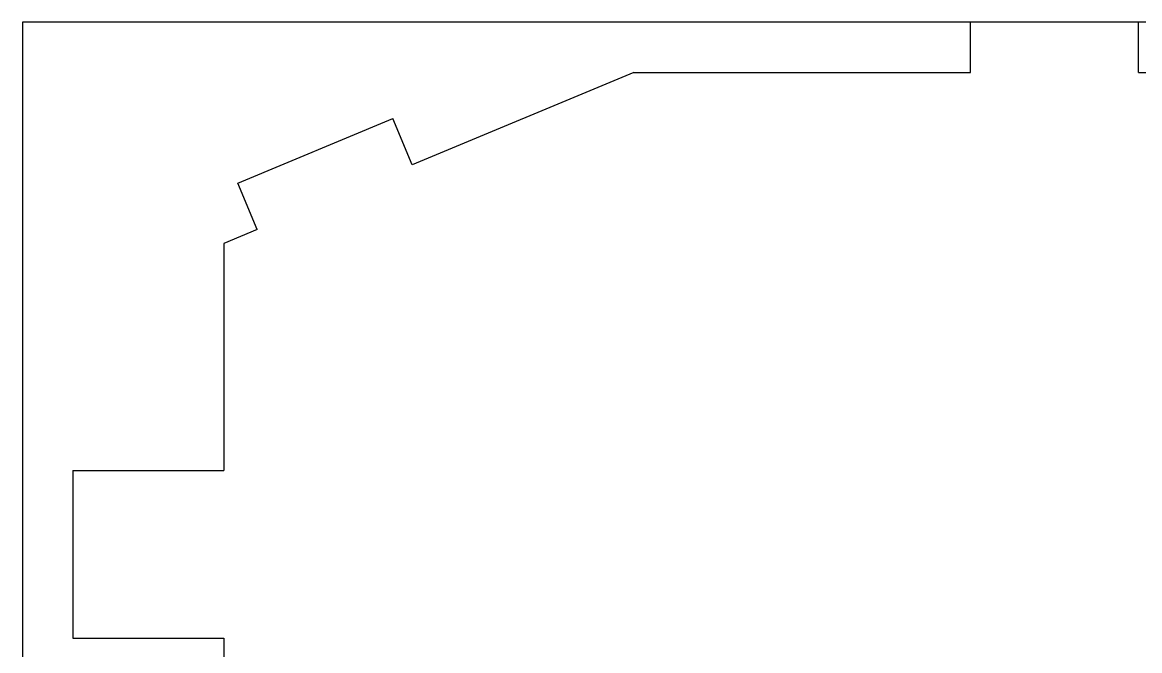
# Model space of a CAD drawing. Header units: millimetres. Extents: x 0 to 148, y -148 to 0.
# Drawn here: x 0 to 33.29, y -18.74 to 0 of the extents above; entities that cross this region are included whole.
import ezdxf

# ---------------------------------------------------------------- set-up
doc = ezdxf.new("R2010")
doc.units = ezdxf.units.MM
doc.linetypes.add('K5LT_BASIC', pattern=[0])

# ---------------------------------------------------------------- blocks, each defined once
blk = doc.blocks.new('U0')
at = {"color": 5, "linetype": 'K5LT_BASIC', "true_color": 0x0000ff}
for p, q in [((148, 0), (0, 0)), ((0, 0), (0, -148))]:
    blk.add_line(p, q, dxfattribs=at)

msp = doc.modelspace()

# ---------------------------------------------------------------- linework, layer by layer
at = {"color": 5, "linetype": 'K5LT_BASIC', "true_color": 0x0000ff}
for p, q in [((28.253, -1.5), (28.253, 0)), ((33.253, 0), (28.253, 0)), ((33.253, -1.5), (33.253, 0)), ((18.218, -1.5), (11.612, -4.255)), ((18.218, -1.5), (28.253, -1.5)), ((33.253, -1.5), (43.288, -1.5)), ((6.42, -4.796), (11.035, -2.871)), ((11.612, -4.255), (11.035, -2.871)), ((6.998, -6.18), (6.42, -4.796)), ((6.998, -6.18), (6, -6.596)), ((6, -6.596), (6, -13.371)), ((1.5, -13.371), (6, -13.371)), ((1.5, -13.371), (1.5, -18.371)), ((1.5, -18.371), (6, -18.371)), ((6, -18.371), (6, -25.435))]:
    msp.add_line(p, q, dxfattribs=at)

# ---------------------------------------------------------------- block references
msp.add_blockref('U0', (0, 0))

doc.saveas('drawing.dxf')
